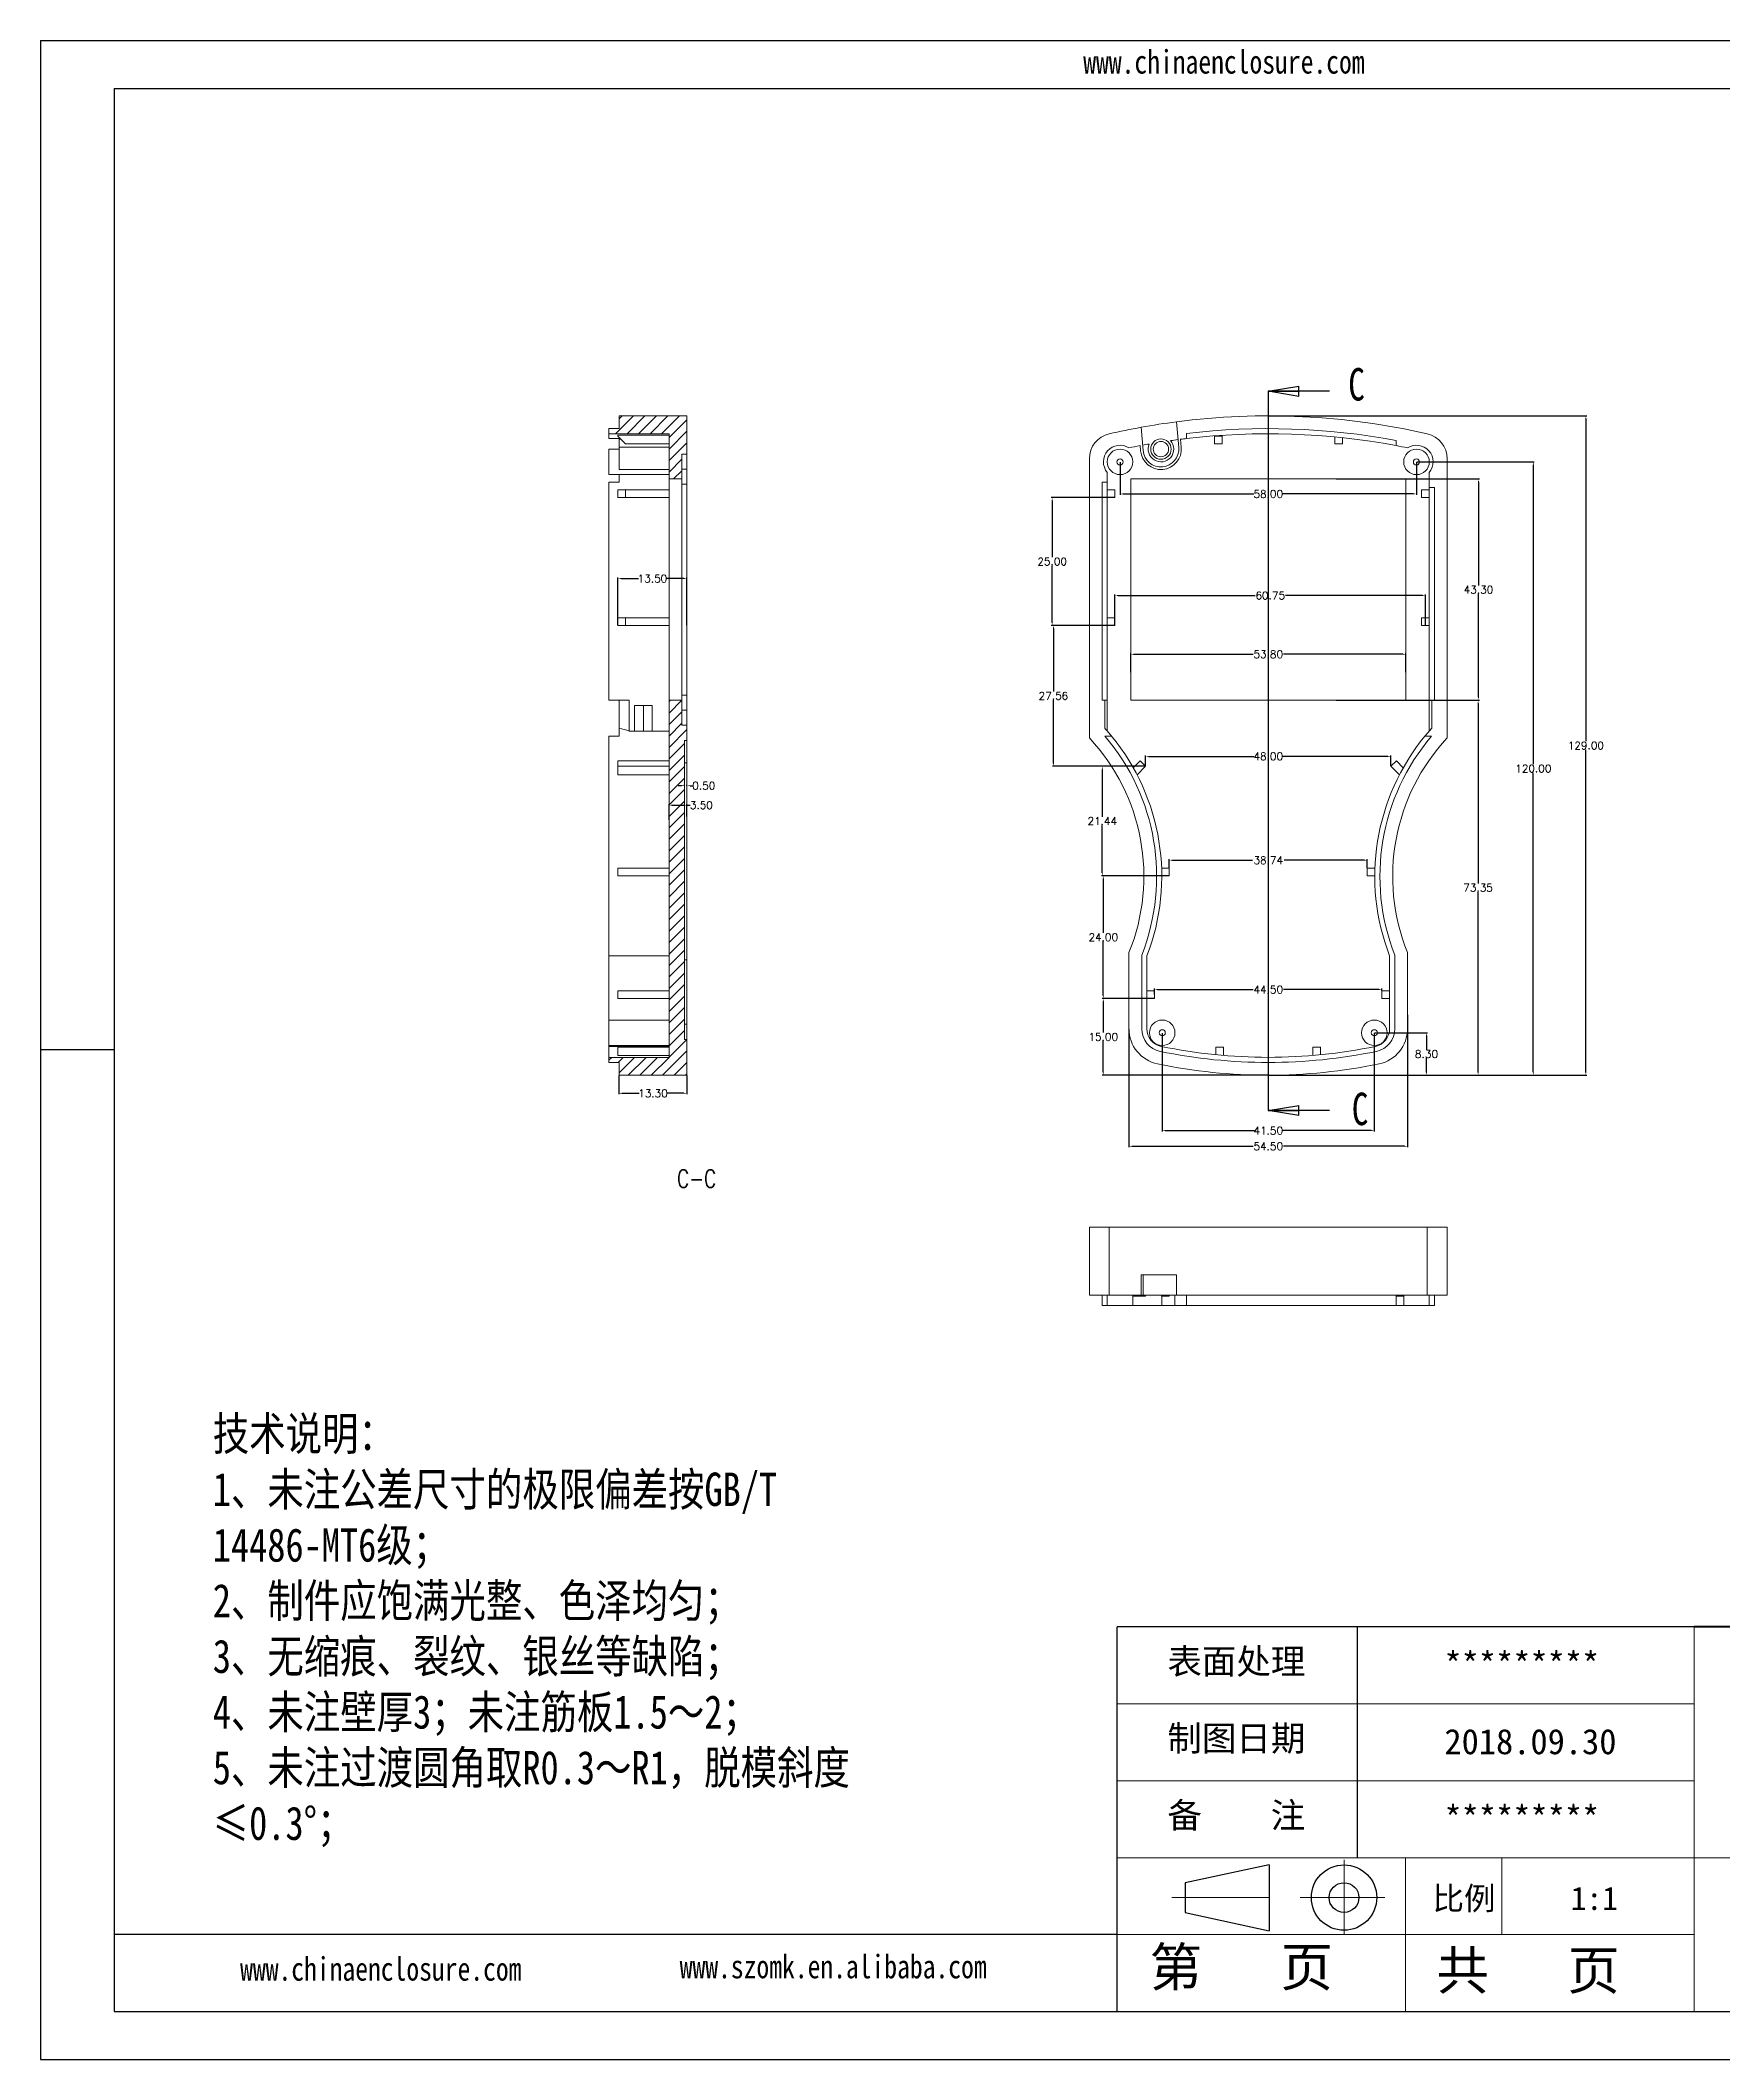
# Model space of a CAD drawing. Header units: inches. Extents: x 1218 to 3351, y 665 to 1060.
# Drawn here: x 1218.2 to 1547.4, y 664.7 to 1059.8 of the extents above; entities that cross this region are included whole.
import ezdxf

# ---------------------------------------------------------------- set-up
doc = ezdxf.new("R2010")
doc.units = ezdxf.units.IN
doc.linetypes.add('CENTER2', pattern=[28.575, 19.05, -3.175, 3.175, -3.175])
doc.layers.add('文字', color=81, linetype='Continuous')
for name, color, linetype, lineweight in [('粗实线', 7, 'Continuous', 30), ('细实线', 3, 'Continuous', 9), ('细点划线', 2, 'CENTER2', 9)]:
    doc.layers.add(name, color=color, linetype=linetype, lineweight=lineweight)
doc.styles.add('SLDTEXTSTYLE0', font='TXT', dxfattribs={"width": 0.75})
doc.styles.add('SLDTEXTSTYLE3', font='TXT', dxfattribs={"width": 0.75, "bigfont": 'bigfont'})
doc.styles.get("Standard").update_dxf_attribs({"font": 'txt', "bigfont": 'gbcbig.shx'})
doc.styles.add('宋体', font='', dxfattribs={"width": 0.8, "height": 3.5})
doc.styles.get('宋体').set_extended_font_data('SimSun')
doc.dimstyles.new('2', dxfattribs={"dimtxt": 1.5, "dimasz": 0.6, "dimexe": 0.18, "dimexo": 0.0625, "dimgap": 0.09, "dimtad": 0, "dimtih": 1, "dimtoh": 1, "dimzin": 0, "dimdsep": 46, "dimtxsty": 'Standard', "dimcen": 0, "dimadec": 0, "dimazin": 2, "dimtfac": 1, "dimtofl": 0, "dimtmove": 0, "dimatfit": 3, "dimfxl": 1, "dimtolj": 1, "dimtzin": 0, "dimarcsym": 0})

# ---------------------------------------------------------------- blocks, each defined once
blk = doc.blocks.new('_CLOSED')
at = {"color": 0, "linetype": 'ByBlock', "lineweight": -2}
for p, q in [((-1, 0.166667), (0, 0)), ((-1, 0.166667), (-1, -0.166667)), ((0, 0), (-1, -0.166667)), ((0, 0), (-1, 0))]:
    blk.add_line(p, q, dxfattribs=at)
blk = doc.blocks.new('SW_NOTE_4')
at = {"color": 0, "linetype": 'Continuous', "lineweight": 0, "insert": (22.23, 5.8), "char_height": 3.5, "attachment_point": 2, "style": 'SLDTEXTSTYLE3'}
blk.add_mtext('C-C', dxfattribs=at)
blk = doc.blocks.new('*D291')
at = {"color": 0, "lineweight": -2}
for p, q in [((1471.79, 930.66), (1499.73, 930.66)), ((1499.55, 930.06), (1499.55, 894.82)), ((1499.55, 857.91), (1499.55, 893.14)), ((1458.55, 857.31), (1499.73, 857.31))]:
    blk.add_line(p, q, dxfattribs=at)
at = {"color": 0}
for points in [[(1499.45, 930.06), (1499.65, 930.06), (1499.55, 930.66)], [(1499.45, 857.91), (1499.65, 857.91), (1499.55, 857.31)]]:
    blk.add_solid(points, dxfattribs=at)
at = {"layer": 'Defpoints', "color": 0}
for p in [(1471.73, 930.66), (1499.55, 930.66), (1458.49, 857.31)]:
    blk.add_point(p, dxfattribs=at)
at = {"color": 0, "insert": (1499.55, 893.98), "char_height": 1.5, "attachment_point": 5}
blk.add_mtext('\\A1;73.35', dxfattribs=at)
blk = doc.blocks.new('*D292')
at = {"color": 0, "lineweight": -2}
for p, q in [((1479.3, 865.61), (1489.63, 865.61)), ((1489.45, 865.01), (1489.45, 862.3)), ((1458.55, 857.31), (1489.63, 857.31)), ((1489.45, 857.91), (1489.45, 860.62))]:
    blk.add_line(p, q, dxfattribs=at)
at = {"color": 0}
for points in [[(1489.35, 865.01), (1489.55, 865.01), (1489.45, 865.61)], [(1489.35, 857.91), (1489.55, 857.91), (1489.45, 857.31)]]:
    blk.add_solid(points, dxfattribs=at)
at = {"layer": 'Defpoints', "color": 0}
for p in [(1479.24, 865.61), (1489.45, 865.61), (1458.49, 857.31)]:
    blk.add_point(p, dxfattribs=at)
at = {"color": 0, "insert": (1489.45, 861.46), "char_height": 1.5, "attachment_point": 5}
blk.add_mtext('\\A1;8.30', dxfattribs=at)
blk = doc.blocks.new('*D293')
at = {"color": 0, "lineweight": -2}
for p, q in [((1471.79, 973.96), (1499.8, 973.96)), ((1499.62, 973.36), (1499.62, 953.15)), ((1499.62, 931.26), (1499.62, 951.47)), ((1471.79, 930.66), (1499.8, 930.66))]:
    blk.add_line(p, q, dxfattribs=at)
at = {"color": 0}
for points in [[(1499.52, 973.36), (1499.72, 973.36), (1499.62, 973.96)], [(1499.52, 931.26), (1499.72, 931.26), (1499.62, 930.66)]]:
    blk.add_solid(points, dxfattribs=at)
at = {"layer": 'Defpoints', "color": 0}
for p in [(1471.73, 973.96), (1499.62, 973.96), (1471.73, 930.66)]:
    blk.add_point(p, dxfattribs=at)
at = {"color": 0, "insert": (1499.62, 952.31), "char_height": 1.5, "attachment_point": 5}
blk.add_mtext('\\A1;43.30', dxfattribs=at)
blk = doc.blocks.new('*D294')
at = {"color": 0, "lineweight": -2}
for p, q in [((1487.55, 977.31), (1510.53, 977.31)), ((1510.35, 976.71), (1510.35, 918.15)), ((1510.35, 857.91), (1510.35, 916.47)), ((1458.62, 857.31), (1510.53, 857.31))]:
    blk.add_line(p, q, dxfattribs=at)
at = {"color": 0}
for points in [[(1510.25, 976.71), (1510.45, 976.71), (1510.35, 977.31)], [(1510.25, 857.91), (1510.45, 857.91), (1510.35, 857.31)]]:
    blk.add_solid(points, dxfattribs=at)
at = {"layer": 'Defpoints', "color": 0}
for p in [(1487.49, 977.31), (1510.35, 977.31), (1458.55, 857.31)]:
    blk.add_point(p, dxfattribs=at)
at = {"color": 0, "insert": (1510.35, 917.31), "char_height": 1.5, "attachment_point": 5}
blk.add_mtext('\\A1;120.00', dxfattribs=at)
blk = doc.blocks.new('*D295')
at = {"color": 0, "lineweight": -2}
for p, q in [((1458.55, 986.31), (1520.81, 986.31)), ((1520.63, 985.71), (1520.63, 922.65)), ((1520.63, 857.91), (1520.63, 920.97)), ((1458.68, 857.31), (1520.81, 857.31))]:
    blk.add_line(p, q, dxfattribs=at)
at = {"color": 0}
for points in [[(1520.53, 985.71), (1520.73, 985.71), (1520.63, 986.31)], [(1520.53, 857.91), (1520.73, 857.91), (1520.63, 857.31)]]:
    blk.add_solid(points, dxfattribs=at)
at = {"layer": 'Defpoints', "color": 0}
for p in [(1458.49, 986.31), (1458.62, 857.31), (1520.63, 857.31)]:
    blk.add_point(p, dxfattribs=at)
at = {"color": 0, "insert": (1520.63, 921.81), "char_height": 1.5, "attachment_point": 5}
blk.add_mtext('\\A1;129.00', dxfattribs=at)
blk = doc.blocks.new('*D296')
at = {"color": 0, "lineweight": -2}
for p, q in [((1485.74, 869.15), (1485.74, 843.23)), ((1431.24, 866.32), (1431.24, 843.23)), ((1431.84, 843.41), (1455.53, 843.41)), ((1485.14, 843.41), (1461.46, 843.41))]:
    blk.add_line(p, q, dxfattribs=at)
at = {"color": 0}
for points in [[(1431.84, 843.51), (1431.84, 843.31), (1431.24, 843.41)], [(1485.14, 843.51), (1485.14, 843.31), (1485.74, 843.41)]]:
    blk.add_solid(points, dxfattribs=at)
at = {"layer": 'Defpoints', "color": 0}
for p in [(1485.74, 869.21), (1431.24, 866.39), (1485.74, 843.41)]:
    blk.add_point(p, dxfattribs=at)
at = {"color": 0, "insert": (1458.49, 843.41), "char_height": 1.5, "attachment_point": 5}
blk.add_mtext('\\A1;54.50', dxfattribs=at)
blk = doc.blocks.new('*D297')
at = {"color": 0, "lineweight": -2}
for p, q in [((1437.74, 865.54), (1437.74, 846.29)), ((1479.24, 865.54), (1479.24, 846.29)), ((1438.34, 846.47), (1455.78, 846.47)), ((1478.64, 846.47), (1461.21, 846.47))]:
    blk.add_line(p, q, dxfattribs=at)
at = {"color": 0}
for points in [[(1438.34, 846.57), (1438.34, 846.37), (1437.74, 846.47)], [(1478.64, 846.57), (1478.64, 846.37), (1479.24, 846.47)]]:
    blk.add_solid(points, dxfattribs=at)
at = {"layer": 'Defpoints', "color": 0}
for p in [(1437.74, 865.61), (1479.24, 865.61), (1479.24, 846.47)]:
    blk.add_point(p, dxfattribs=at)
at = {"color": 0, "insert": (1458.49, 846.47), "char_height": 1.5, "attachment_point": 5}
blk.add_mtext('\\A1;41.50', dxfattribs=at)
blk = doc.blocks.new('*D298')
at = {"color": 0, "lineweight": -2}
for p, q in [((1436.24, 873.12), (1436.24, 874.25)), ((1436.84, 874.07), (1455.53, 874.07)), ((1480.14, 874.07), (1461.46, 874.07)), ((1480.74, 873.87), (1480.74, 874.25))]:
    blk.add_line(p, q, dxfattribs=at)
at = {"color": 0}
for points in [[(1436.84, 874.17), (1436.84, 873.97), (1436.24, 874.07)], [(1480.14, 874.17), (1480.14, 873.97), (1480.74, 874.07)]]:
    blk.add_solid(points, dxfattribs=at)
at = {"layer": 'Defpoints', "color": 0}
for p in [(1436.24, 873.06), (1480.74, 874.07), (1480.74, 873.81)]:
    blk.add_point(p, dxfattribs=at)
at = {"color": 0, "insert": (1458.49, 874.07), "char_height": 1.5, "attachment_point": 5}
blk.add_mtext('\\A1;44.50', dxfattribs=at)
blk = doc.blocks.new('*D299')
at = {"color": 0, "lineweight": -2}
for p, q in [((1439.12, 897.87), (1439.12, 899.55)), ((1439.72, 899.37), (1455.4, 899.37)), ((1477.26, 899.37), (1461.58, 899.37)), ((1477.86, 897.87), (1477.86, 899.55))]:
    blk.add_line(p, q, dxfattribs=at)
at = {"color": 0}
for points in [[(1439.72, 899.47), (1439.72, 899.27), (1439.12, 899.37)], [(1477.26, 899.47), (1477.26, 899.27), (1477.86, 899.37)]]:
    blk.add_solid(points, dxfattribs=at)
at = {"layer": 'Defpoints', "color": 0}
for p in [(1439.12, 897.81), (1477.86, 899.37), (1477.86, 897.81)]:
    blk.add_point(p, dxfattribs=at)
at = {"color": 0, "insert": (1458.49, 899.37), "char_height": 1.5, "attachment_point": 5}
blk.add_mtext('\\A1;38.74', dxfattribs=at)
blk = doc.blocks.new('*D300')
at = {"color": 0, "lineweight": -2}
for p, q in [((1434.49, 917.81), (1434.49, 919.87)), ((1435.09, 919.69), (1455.65, 919.69)), ((1481.89, 919.69), (1461.33, 919.69)), ((1482.49, 917.81), (1482.49, 919.87))]:
    blk.add_line(p, q, dxfattribs=at)
at = {"color": 0}
for points in [[(1435.09, 919.79), (1435.09, 919.59), (1434.49, 919.69)], [(1481.89, 919.79), (1481.89, 919.59), (1482.49, 919.69)]]:
    blk.add_solid(points, dxfattribs=at)
at = {"layer": 'Defpoints', "color": 0}
for p in [(1434.49, 917.75), (1482.49, 919.69), (1482.49, 917.75)]:
    blk.add_point(p, dxfattribs=at)
at = {"color": 0, "insert": (1458.49, 919.69), "char_height": 1.5, "attachment_point": 5}
blk.add_mtext('\\A1;48.00', dxfattribs=at)
blk = doc.blocks.new('*D301')
at = {"color": 0, "lineweight": -2}
for p, q in [((1431.59, 936.15), (1431.59, 939.85)), ((1432.19, 939.67), (1455.53, 939.67)), ((1484.79, 939.67), (1461.46, 939.67)), ((1485.39, 936.15), (1485.39, 939.85))]:
    blk.add_line(p, q, dxfattribs=at)
at = {"color": 0}
for points in [[(1432.19, 939.77), (1432.19, 939.57), (1431.59, 939.67)], [(1484.79, 939.77), (1484.79, 939.57), (1485.39, 939.67)]]:
    blk.add_solid(points, dxfattribs=at)
at = {"layer": 'Defpoints', "color": 0}
for p in [(1485.39, 939.67), (1431.59, 936.09), (1485.39, 936.09)]:
    blk.add_point(p, dxfattribs=at)
at = {"color": 0, "insert": (1458.49, 939.67), "char_height": 1.5, "attachment_point": 5}
blk.add_mtext('\\A1;53.80', dxfattribs=at)
blk = doc.blocks.new('*D302')
at = {"color": 0, "lineweight": -2}
for p, q in [((1428.49, 945.37), (1428.49, 951.34)), ((1429.09, 951.16), (1455.9, 951.16)), ((1488.64, 951.16), (1461.83, 951.16)), ((1489.24, 945.37), (1489.24, 951.34))]:
    blk.add_line(p, q, dxfattribs=at)
at = {"color": 0}
for points in [[(1429.09, 951.26), (1429.09, 951.06), (1428.49, 951.16)], [(1488.64, 951.26), (1488.64, 951.06), (1489.24, 951.16)]]:
    blk.add_solid(points, dxfattribs=at)
at = {"layer": 'Defpoints', "color": 0}
for p in [(1489.24, 951.16), (1428.49, 945.31), (1489.24, 945.31)]:
    blk.add_point(p, dxfattribs=at)
at = {"color": 0, "insert": (1458.87, 951.16), "char_height": 1.5, "attachment_point": 5}
blk.add_mtext('\\A1;60.75', dxfattribs=at)
blk = doc.blocks.new('*D303')
at = {"color": 0, "lineweight": -2}
for p, q in [((1429.49, 977.24), (1429.49, 970.85)), ((1487.49, 977.24), (1487.49, 970.85)), ((1430.09, 971.03), (1455.65, 971.03)), ((1486.89, 971.03), (1461.33, 971.03))]:
    blk.add_line(p, q, dxfattribs=at)
at = {"color": 0}
for points in [[(1430.09, 971.13), (1430.09, 970.93), (1429.49, 971.03)], [(1486.89, 971.13), (1486.89, 970.93), (1487.49, 971.03)]]:
    blk.add_solid(points, dxfattribs=at)
at = {"layer": 'Defpoints', "color": 0}
for p in [(1429.49, 977.31), (1487.49, 977.31), (1487.49, 971.03)]:
    blk.add_point(p, dxfattribs=at)
at = {"color": 0, "insert": (1458.49, 971.03), "char_height": 1.5, "attachment_point": 5}
blk.add_mtext('\\A1;58.00', dxfattribs=at)
blk = doc.blocks.new('*D304')
at = {"color": 0, "lineweight": -2}
for p, q in [((1436.18, 872.31), (1426.02, 872.31)), ((1426.2, 871.71), (1426.2, 865.65)), ((1426.2, 857.91), (1426.2, 863.97)), ((1458.62, 857.31), (1426.02, 857.31))]:
    blk.add_line(p, q, dxfattribs=at)
at = {"color": 0}
for points in [[(1426.1, 871.71), (1426.3, 871.71), (1426.2, 872.31)], [(1426.1, 857.91), (1426.3, 857.91), (1426.2, 857.31)]]:
    blk.add_solid(points, dxfattribs=at)
at = {"layer": 'Defpoints', "color": 0}
for p in [(1426.2, 872.31), (1436.24, 872.31), (1458.68, 857.31)]:
    blk.add_point(p, dxfattribs=at)
at = {"color": 0, "insert": (1426.2, 864.81), "char_height": 1.5, "attachment_point": 5}
blk.add_mtext('\\A1;15.00', dxfattribs=at)
blk = doc.blocks.new('*D305')
at = {"color": 0, "lineweight": -2}
for p, q in [((1439.06, 896.31), (1426.02, 896.31)), ((1426.2, 895.71), (1426.2, 885.15)), ((1426.2, 872.91), (1426.2, 883.47)), ((1436.18, 872.31), (1426.02, 872.31))]:
    blk.add_line(p, q, dxfattribs=at)
at = {"color": 0}
for points in [[(1426.1, 895.71), (1426.3, 895.71), (1426.2, 896.31)], [(1426.1, 872.91), (1426.3, 872.91), (1426.2, 872.31)]]:
    blk.add_solid(points, dxfattribs=at)
at = {"layer": 'Defpoints', "color": 0}
for p in [(1426.2, 896.31), (1439.12, 896.31), (1436.24, 872.31)]:
    blk.add_point(p, dxfattribs=at)
at = {"color": 0, "insert": (1426.2, 884.31), "char_height": 1.5, "attachment_point": 5}
blk.add_mtext('\\A1;24.00', dxfattribs=at)
blk = doc.blocks.new('*D306')
at = {"color": 0, "lineweight": -2}
for p, q in [((1434.43, 917.75), (1425.84, 917.75)), ((1426.02, 917.15), (1426.02, 907.87)), ((1426.02, 896.91), (1426.02, 906.19)), ((1439.06, 896.31), (1425.84, 896.31))]:
    blk.add_line(p, q, dxfattribs=at)
at = {"color": 0}
for points in [[(1425.92, 917.15), (1426.12, 917.15), (1426.02, 917.75)], [(1425.92, 896.91), (1426.12, 896.91), (1426.02, 896.31)]]:
    blk.add_solid(points, dxfattribs=at)
at = {"layer": 'Defpoints', "color": 0}
for p in [(1426.02, 917.75), (1434.49, 917.75), (1439.12, 896.31)]:
    blk.add_point(p, dxfattribs=at)
at = {"color": 0, "insert": (1426.02, 907.03), "char_height": 1.5, "attachment_point": 5}
blk.add_mtext('\\A1;21.44', dxfattribs=at)
blk = doc.blocks.new('*D307')
at = {"color": 0, "lineweight": -2}
for p, q in [((1428.43, 945.31), (1416.28, 945.31)), ((1416.46, 944.71), (1416.46, 932.37)), ((1416.46, 918.35), (1416.46, 930.69)), ((1434.43, 917.75), (1416.28, 917.75))]:
    blk.add_line(p, q, dxfattribs=at)
at = {"color": 0}
for points in [[(1416.36, 944.71), (1416.56, 944.71), (1416.46, 945.31)], [(1416.36, 918.35), (1416.56, 918.35), (1416.46, 917.75)]]:
    blk.add_solid(points, dxfattribs=at)
at = {"layer": 'Defpoints', "color": 0}
for p in [(1416.46, 945.31), (1428.49, 945.31), (1434.49, 917.75)]:
    blk.add_point(p, dxfattribs=at)
at = {"color": 0, "insert": (1416.46, 931.53), "char_height": 1.5, "attachment_point": 5}
blk.add_mtext('\\A1;27.56', dxfattribs=at)
blk = doc.blocks.new('*D308')
at = {"color": 0, "lineweight": -2}
for p, q in [((1428.43, 970.31), (1416.03, 970.31)), ((1416.21, 969.71), (1416.21, 958.65)), ((1416.21, 945.91), (1416.21, 956.97)), ((1428.43, 945.31), (1416.03, 945.31))]:
    blk.add_line(p, q, dxfattribs=at)
at = {"color": 0}
for points in [[(1416.11, 969.71), (1416.31, 969.71), (1416.21, 970.31)], [(1416.11, 945.91), (1416.31, 945.91), (1416.21, 945.31)]]:
    blk.add_solid(points, dxfattribs=at)
at = {"layer": 'Defpoints', "color": 0}
for p in [(1416.21, 970.31), (1428.49, 970.31), (1428.49, 945.31)]:
    blk.add_point(p, dxfattribs=at)
at = {"color": 0, "insert": (1416.21, 957.81), "char_height": 1.5, "attachment_point": 5}
blk.add_mtext('\\A1;25.00', dxfattribs=at)
blk = doc.blocks.new('*D310')
at = {"color": 0, "lineweight": -2}
for p, q in [((1341.25, 907.25), (1341.25, 910.32)), ((1341.85, 910.14), (1344.15, 910.14)), ((1344.75, 907.92), (1344.75, 910.32)), ((1344.75, 910.14), (1345.35, 910.14))]:
    blk.add_line(p, q, dxfattribs=at)
at = {"color": 0}
for points in [[(1341.85, 910.24), (1341.85, 910.04), (1341.25, 910.14)], [(1344.15, 910.24), (1344.15, 910.04), (1344.75, 910.14)]]:
    blk.add_solid(points, dxfattribs=at)
at = {"layer": 'Defpoints', "color": 0}
for p in [(1344.75, 910.14), (1341.25, 907.19), (1344.75, 907.86)]:
    blk.add_point(p, dxfattribs=at)
at = {"color": 0, "insert": (1347.57, 910.14), "char_height": 1.5, "attachment_point": 5}
blk.add_mtext('\\A1;3.50', dxfattribs=at)
blk = doc.blocks.new('*D311')
at = {"color": 0, "lineweight": -2}
for p, q in [((1343.65, 913.95), (1343.05, 913.95)), ((1344.25, 913.91), (1344.25, 914.13)), ((1344.75, 913.91), (1344.75, 914.13)), ((1345.35, 913.95), (1345.95, 913.95))]:
    blk.add_line(p, q, dxfattribs=at)
at = {"color": 0}
for points in [[(1343.65, 914.05), (1343.65, 913.85), (1344.25, 913.95)], [(1345.35, 914.05), (1345.35, 913.85), (1344.75, 913.95)]]:
    blk.add_solid(points, dxfattribs=at)
at = {"layer": 'Defpoints', "color": 0}
for p in [(1344.25, 913.84), (1344.75, 913.95), (1344.75, 913.84)]:
    blk.add_point(p, dxfattribs=at)
at = {"color": 0, "insert": (1348.04, 913.95), "char_height": 1.5, "attachment_point": 5}
blk.add_mtext('\\A1;0.50', dxfattribs=at)
blk = doc.blocks.new('*D312')
at = {"color": 0, "lineweight": -2}
for p, q in [((1331.25, 945.37), (1331.25, 954.66)), ((1331.85, 954.48), (1335.29, 954.48)), ((1344.15, 954.48), (1340.72, 954.48)), ((1344.75, 945.37), (1344.75, 954.66))]:
    blk.add_line(p, q, dxfattribs=at)
at = {"color": 0}
for points in [[(1331.85, 954.58), (1331.85, 954.38), (1331.25, 954.48)], [(1344.15, 954.58), (1344.15, 954.38), (1344.75, 954.48)]]:
    blk.add_solid(points, dxfattribs=at)
at = {"layer": 'Defpoints', "color": 0}
for p in [(1344.75, 954.48), (1331.25, 945.31), (1344.75, 945.31)]:
    blk.add_point(p, dxfattribs=at)
at = {"color": 0, "insert": (1338, 954.48), "char_height": 1.5, "attachment_point": 5}
blk.add_mtext('\\A1;13.50', dxfattribs=at)
blk = doc.blocks.new('*D313')
at = {"color": 0, "lineweight": -2}
for p, q in [((1331.45, 857.24), (1331.45, 853.59)), ((1332.05, 853.77), (1335.39, 853.77)), ((1344.15, 853.77), (1340.82, 853.77)), ((1344.75, 857.24), (1344.75, 853.59))]:
    blk.add_line(p, q, dxfattribs=at)
at = {"color": 0}
for points in [[(1332.05, 853.87), (1332.05, 853.67), (1331.45, 853.77)], [(1344.15, 853.87), (1344.15, 853.67), (1344.75, 853.77)]]:
    blk.add_solid(points, dxfattribs=at)
at = {"layer": 'Defpoints', "color": 0}
for p in [(1331.45, 857.31), (1344.75, 857.31), (1344.75, 853.77)]:
    blk.add_point(p, dxfattribs=at)
at = {"color": 0, "insert": (1338.1, 853.77), "char_height": 1.5, "attachment_point": 5}
blk.add_mtext('\\A1;13.30', dxfattribs=at)

msp = doc.modelspace()

# ---------------------------------------------------------------- hatches: boundary and pattern name
at = {"linetype": 'Continuous', "lineweight": 0}
h = msp.add_hatch(dxfattribs=at)
h.set_pattern_fill('ANSI31', color=4, scale=0.5, style=0)
h.paths.add_polyline_path([(1329.454, 982.806), (1341.254, 982.806), (1341.254, 973.956), (1343.754, 973.956), (1343.754, 978.806), (1344.754, 978.806), (1344.754, 986.306), (1331.454, 986.306), (1331.454, 983.806), (1329.454, 983.806)], flags=0)
h = msp.add_hatch(dxfattribs=at)
h.set_pattern_fill('ANSI31', color=4, scale=0.5, style=0)
h.paths.add_polyline_path([(1343.754, 925.806), (1343.754, 930.656), (1341.254, 930.656), (1341.254, 860.806), (1329.454, 860.806), (1329.454, 859.806), (1331.454, 859.806), (1331.454, 857.306), (1344.754, 857.306), (1344.754, 864.306), (1344.254, 864.306), (1344.254, 922.806), (1344.754, 922.806), (1344.754, 925.806)], flags=0)

# ---------------------------------------------------------------- linework, layer by layer
for p, q in [((1218.241, 1059.766), (1776.948, 1059.766)), ((1218.241, 1059.766), (1218.241, 664.72)), ((1232.698, 1050.36), (1767.542, 1050.36)), ((1232.698, 1050.36), (1232.698, 674.126)), ((1232.698, 862.243), (1218.241, 862.243)), ((1218.241, 847.612), (1218.241, 664.72)), ((1541.802, 749.373), (1428.932, 749.373)), ((1428.932, 674.126), (1428.932, 749.373)), ((1475.961, 704.225), (1475.961, 749.373)), ((1428.932, 689.175), (1232.698, 689.175)), ((1232.698, 674.126), (1767.542, 674.126)), ((1218.241, 664.72), (1776.948, 664.72)), ((1218.241, 664.72), (1476.901, 664.72))]:
    msp.add_line(p, q)
at = {"color": 1}
msp.add_line((1458.49, 991.121), (1458.49, 850.401), dxfattribs=at)
at = {"color": 7, "linetype": 'Continuous', "lineweight": 30}
for p, q in [((1470.49, 991.121), (1458.49, 991.121)), ((1470.49, 850.401), (1458.49, 850.401))]:
    msp.add_line(p, q, dxfattribs=at)
at = {"color": 7, "linetype": 'Continuous', "lineweight": 15}
for p, q in [((1329.454, 982.806), (1329.454, 983.806)), ((1331.454, 983.806), (1329.454, 983.806)), ((1344.754, 986.306), (1331.454, 986.306)), ((1331.454, 983.806), (1331.454, 986.306)), ((1344.754, 978.806), (1344.754, 986.306)), ((1433.604, 984.07), (1434.004, 979.501)), ((1440.977, 980.111), (1440.537, 985.147)), ((1341.254, 982.806), (1329.454, 982.806)), ((1329.454, 982.806), (1329.454, 981.863)), ((1331.454, 981.863), (1329.454, 981.863)), ((1331.454, 979.806), (1329.454, 979.806)), ((1329.454, 977.306), (1329.454, 979.806)), ((1331.254, 982.509), (1341.254, 982.509)), ((1331.254, 982.306), (1331.254, 982.509)), ((1331.254, 982.306), (1332.754, 980.806)), ((1331.454, 981.863), (1331.454, 981.721)), ((1331.839, 981.721), (1331.454, 981.721)), ((1331.454, 980.155), (1331.454, 981.721)), ((1341.254, 980.155), (1331.454, 980.155)), ((1331.454, 975.806), (1331.454, 980.155)), ((1332.754, 980.806), (1341.254, 980.806)), ((1341.254, 973.956), (1341.254, 982.806)), ((1433.416, 980.477), (1433.506, 979.458)), ((1441.475, 980.155), (1441.338, 981.721)), ((1442.49, 981.863), (1442.49, 982.87)), ((1447.99, 982.401), (1447.99, 982.306)), ((1447.99, 982.306), (1449.49, 982.306)), ((1447.99, 980.806), (1447.99, 982.306)), ((1449.49, 980.806), (1447.99, 980.806)), ((1449.49, 982.306), (1449.49, 982.509)), ((1449.49, 982.306), (1449.49, 980.806)), ((1471.49, 980.806), (1471.49, 982.184)), ((1472.99, 980.806), (1471.49, 980.806)), ((1472.99, 982.032), (1472.99, 980.806)), ((1483.49, 981.508), (1483.49, 980.491)), ((1329.454, 974.806), (1329.454, 977.306)), ((1331.454, 975.806), (1341.254, 975.806)), ((1343.754, 978.806), (1344.754, 978.806)), ((1343.754, 978.806), (1343.754, 973.956)), ((1343.754, 975.885), (1344.754, 975.885)), ((1344.754, 975.885), (1344.754, 978.806)), ((1344.754, 972.951), (1344.754, 975.885)), ((1423.49, 977.921), (1423.49, 923.306)), ((1493.49, 923.306), (1493.49, 977.921)), ((1329.454, 974.806), (1341.254, 974.806)), ((1329.454, 973.306), (1329.454, 930.656)), ((1329.454, 973.306), (1331.454, 973.306)), ((1331.454, 974.806), (1331.454, 973.306)), ((1341.254, 973.956), (1343.754, 973.956)), ((1341.254, 973.956), (1341.254, 930.656)), ((1343.754, 930.656), (1343.754, 973.956)), ((1343.754, 972.951), (1344.754, 972.951)), ((1344.754, 931.661), (1344.754, 972.951)), ((1425.99, 973.306), (1425.99, 930.656)), ((1425.99, 973.306), (1426.99, 973.306)), ((1426.99, 975.23), (1426.99, 973.306)), ((1426.99, 973.306), (1426.99, 930.656)), ((1485.39, 973.956), (1431.59, 973.956)), ((1431.59, 973.956), (1431.59, 930.656)), ((1485.39, 930.656), (1485.39, 973.956)), ((1489.99, 972.306), (1489.99, 975.23)), ((1489.99, 930.656), (1489.99, 972.306)), ((1489.99, 972.306), (1490.99, 972.306)), ((1490.99, 930.656), (1490.99, 972.306)), ((1331.254, 971.806), (1331.254, 970.306)), ((1331.254, 971.806), (1332.754, 971.806)), ((1332.754, 970.306), (1331.254, 970.306)), ((1332.754, 971.806), (1332.754, 970.306)), ((1332.754, 971.806), (1341.254, 971.806)), ((1332.754, 970.306), (1341.254, 970.306)), ((1426.99, 971.806), (1428.49, 971.806)), ((1428.49, 970.306), (1426.99, 970.306)), ((1428.49, 971.806), (1428.49, 970.306)), ((1488.49, 970.306), (1488.49, 971.806)), ((1488.49, 971.806), (1489.99, 971.806)), ((1489.99, 970.306), (1488.49, 970.306)), ((1331.254, 946.806), (1331.254, 945.306)), ((1331.254, 946.806), (1332.754, 946.806)), ((1332.754, 945.306), (1331.254, 945.306)), ((1332.754, 946.806), (1332.754, 945.306)), ((1332.754, 946.806), (1341.254, 946.806)), ((1332.754, 945.306), (1341.254, 945.306)), ((1426.99, 946.806), (1428.49, 946.806)), ((1428.49, 945.306), (1426.99, 945.306)), ((1428.49, 946.806), (1428.49, 945.306)), ((1488.49, 945.306), (1488.49, 946.806)), ((1488.49, 946.806), (1489.99, 946.806)), ((1489.99, 945.306), (1488.49, 945.306)), ((1333.454, 930.656), (1329.454, 930.656)), ((1331.454, 925.214), (1331.454, 930.656)), ((1333.454, 930.656), (1333.454, 924.651)), ((1334.454, 929.651), (1337.954, 929.651)), ((1334.454, 924.651), (1334.454, 929.651)), ((1336.222, 924.651), (1336.222, 929.651)), ((1337.954, 929.651), (1337.954, 924.651)), ((1341.254, 860.806), (1341.254, 930.656)), ((1343.754, 930.656), (1341.254, 930.656)), ((1343.754, 931.661), (1344.754, 931.661)), ((1343.754, 930.656), (1343.754, 925.806)), ((1343.754, 928.728), (1344.754, 928.728)), ((1344.754, 928.728), (1344.754, 931.661)), ((1344.754, 925.806), (1344.754, 928.728)), ((1426.99, 930.656), (1425.99, 930.656)), ((1426.49, 925.214), (1426.49, 930.656)), ((1426.99, 930.656), (1426.99, 924.651)), ((1431.59, 930.656), (1485.39, 930.656)), ((1490.99, 930.656), (1489.99, 930.656)), ((1489.99, 924.651), (1489.99, 930.656)), ((1490.49, 930.656), (1490.49, 925.214)), ((1331.454, 925.214), (1331.454, 923.656)), ((1333.454, 924.651), (1334.454, 924.651)), ((1337.954, 924.651), (1334.454, 924.651)), ((1337.954, 924.651), (1341.254, 924.651)), ((1344.754, 925.806), (1343.754, 925.806)), ((1344.754, 922.806), (1344.754, 925.806)), ((1329.454, 923.656), (1331.454, 923.656)), ((1329.454, 923.656), (1329.454, 880.639)), ((1344.254, 922.806), (1344.754, 922.806)), ((1344.254, 922.806), (1344.254, 864.306)), ((1344.754, 918.398), (1344.754, 922.806)), ((1426.528, 923.656), (1427.832, 923.656)), ((1489.148, 923.656), (1490.453, 923.656)), ((1331.254, 917.746), (1331.254, 918.806)), ((1331.254, 918.806), (1341.254, 918.806)), ((1331.254, 917.746), (1341.254, 917.746)), ((1331.254, 916.078), (1331.254, 917.746)), ((1344.254, 918.398), (1344.754, 918.398)), ((1344.754, 879.91), (1344.754, 918.398)), ((1433.43, 918.806), (1432.079, 917.455)), ((1432.823, 916.078), (1434.49, 917.746)), ((1434.49, 917.746), (1433.43, 918.806)), ((1482.49, 917.746), (1483.551, 918.806)), ((1484.158, 916.078), (1482.49, 917.746)), ((1483.551, 918.806), (1484.902, 917.455)), ((1331.254, 916.078), (1341.254, 916.078)), ((1331.254, 896.306), (1331.254, 897.806)), ((1331.254, 897.806), (1341.254, 897.806)), ((1439.121, 897.806), (1437.621, 897.806)), ((1439.121, 896.306), (1439.121, 897.806)), ((1477.86, 897.806), (1479.36, 897.806)), ((1477.86, 896.306), (1477.86, 897.806)), ((1331.254, 896.306), (1341.254, 896.306)), ((1437.65, 896.306), (1439.121, 896.306)), ((1479.331, 896.306), (1477.86, 896.306)), ((1431.24, 881.306), (1431.24, 866.386)), ((1485.74, 866.386), (1485.74, 881.306)), ((1329.454, 880.639), (1341.254, 880.639)), ((1329.454, 880.639), (1329.454, 868.106)), ((1344.254, 879.91), (1344.754, 879.91)), ((1344.754, 867.306), (1344.754, 879.91)), ((1433.74, 880.827), (1433.74, 866.386)), ((1434.74, 880.639), (1434.74, 866.386)), ((1482.24, 866.386), (1482.24, 880.639)), ((1483.24, 866.386), (1483.24, 880.827)), ((1331.254, 872.306), (1331.254, 873.806)), ((1331.254, 873.806), (1341.254, 873.806)), ((1436.24, 873.806), (1434.74, 873.806)), ((1436.24, 872.306), (1436.24, 873.806)), ((1480.74, 872.306), (1480.74, 873.806)), ((1480.74, 873.806), (1482.24, 873.806)), ((1331.254, 872.306), (1341.254, 872.306)), ((1434.74, 872.306), (1436.24, 872.306)), ((1482.24, 872.306), (1480.74, 872.306)), ((1341.254, 868.106), (1329.454, 868.106)), ((1329.454, 865.606), (1329.454, 868.106)), ((1329.454, 863.106), (1329.454, 865.606)), ((1344.254, 867.306), (1344.754, 867.306)), ((1344.754, 864.306), (1344.754, 867.306)), ((1329.454, 863.106), (1341.254, 863.106)), ((1329.454, 863.106), (1329.454, 862.959)), ((1329.454, 862.959), (1341.254, 862.959)), ((1329.454, 862.959), (1329.454, 860.806)), ((1331.254, 861.178), (1331.254, 862.817)), ((1331.254, 862.817), (1341.254, 862.817)), ((1344.754, 864.306), (1344.254, 864.306)), ((1344.754, 857.306), (1344.754, 864.306)), ((1449.74, 862.817), (1448.24, 862.817)), ((1448.24, 862.817), (1448.24, 861.317)), ((1449.74, 861.178), (1449.74, 862.817)), ((1468.74, 862.817), (1467.24, 862.817)), ((1467.24, 862.817), (1467.24, 861.178)), ((1468.74, 861.317), (1468.74, 862.817)), ((1329.454, 859.806), (1329.454, 860.806)), ((1329.454, 860.806), (1341.254, 860.806)), ((1329.454, 859.806), (1331.454, 859.806)), ((1331.254, 861.178), (1341.254, 861.178)), ((1331.454, 857.306), (1331.454, 859.806)), ((1331.454, 857.306), (1344.754, 857.306)), ((1423.49, 814.263), (1423.49, 827.563)), ((1423.49, 827.563), (1427.376, 827.563)), ((1427.376, 827.563), (1427.376, 814.263)), ((1489.605, 827.563), (1427.376, 827.563)), ((1489.605, 814.263), (1489.605, 827.563)), ((1489.605, 827.563), (1493.49, 827.563)), ((1493.49, 827.563), (1493.49, 814.263)), ((1440.537, 818.263), (1433.604, 818.263)), ((1433.604, 814.263), (1433.604, 818.263)), ((1440.537, 818.263), (1440.537, 814.263)), ((1427.376, 814.263), (1423.49, 814.263)), ((1425.99, 812.263), (1425.99, 814.263)), ((1426.99, 814.263), (1426.99, 812.263)), ((1426.99, 812.263), (1426.99, 814.263)), ((1433.604, 814.263), (1427.376, 814.263)), ((1431.99, 812.263), (1431.99, 814.263)), ((1432.079, 814.063), (1432.079, 814.263)), ((1433.43, 814.063), (1432.079, 814.063)), ((1433.43, 814.063), (1433.43, 814.263)), ((1434.49, 814.063), (1433.43, 814.063)), ((1433.604, 814.263), (1434.004, 814.263)), ((1440.537, 814.263), (1434.004, 814.263)), ((1434.49, 814.063), (1434.49, 814.263)), ((1437.621, 814.063), (1437.621, 814.263)), ((1439.121, 814.063), (1437.621, 814.063)), ((1437.65, 812.263), (1437.65, 814.063)), ((1439.121, 814.063), (1439.121, 814.263)), ((1440.24, 812.263), (1440.24, 814.263)), ((1489.605, 814.263), (1440.537, 814.263)), ((1442.49, 814.263), (1442.49, 812.263)), ((1483.49, 812.263), (1483.49, 814.263)), ((1483.49, 814.063), (1483.551, 814.063)), ((1483.551, 814.063), (1483.551, 814.263)), ((1483.551, 814.063), (1484.902, 814.063)), ((1484.902, 814.063), (1484.902, 814.263)), ((1484.99, 814.263), (1484.99, 812.263)), ((1493.49, 814.263), (1489.605, 814.263)), ((1489.99, 812.263), (1489.99, 814.263)), ((1489.99, 814.263), (1489.99, 812.263)), ((1490.99, 814.263), (1490.99, 812.263)), ((1425.99, 812.263), (1426.99, 812.263)), ((1431.99, 812.263), (1426.99, 812.263)), ((1431.99, 812.263), (1437.65, 812.263)), ((1440.24, 812.263), (1437.65, 812.263)), ((1440.24, 812.263), (1442.49, 812.263)), ((1483.49, 812.263), (1442.49, 812.263)), ((1483.49, 812.263), (1484.99, 812.263)), ((1484.99, 812.263), (1489.99, 812.263)), ((1489.99, 812.263), (1490.99, 812.263))]:
    msp.add_line(p, q, dxfattribs=at)
at = {"color": 8, "linetype": 'Continuous', "lineweight": 15}
msp.add_line((1434.004, 818.263), (1434.004, 814.263), dxfattribs=at)
at = {"color": 7, "linetype": 'Continuous', "lineweight": 15}
for centre, radius in [((1429.49, 977.306), 2.5), ((1437.49, 979.806), 2), ((1437.49, 979.806), 1.5), ((1487.49, 977.306), 2.5), ((1429.49, 977.306), 0.6), ((1487.49, 977.306), 0.6), ((1437.74, 865.606), 2.5), ((1437.74, 865.606), 0.6), ((1479.24, 865.606), 2.5), ((1479.24, 865.606), 0.6)]:
    msp.add_circle(centre, radius, dxfattribs=at)
for centre, radius, start, end in [((1458.49, 846.708), 139.598, 100.26911, 102.87858), ((1458.49, 846.708), 139.598, 97.38934, 100.26911), ((1458.49, 846.708), 139.598, 77.12142, 97.38934), ((1458.49, 846.708), 137.098, 79.49327, 96.70196), ((1428.49, 977.921), 5, 102.87858, 180), ((1429.49, 977.306), 3.25, 57.55624, 219.71514), ((1458.49, 846.708), 136.098, 100.61648, 101.55278), ((1437.49, 979.806), 4, 185, 5), ((1458.49, 846.708), 136.098, 99.85543, 100.40501), ((1437.49, 979.806), 3.5, 185, 5), ((1437.49, 979.806), 2.5, 156.63256, 41.29967), ((1458.49, 846.708), 136.098, 97.45082, 98.07679), ((1458.49, 846.708), 136.098, 96.75143, 97.24015), ((1458.49, 846.708), 136.098, 79.41518, 96.75143), ((1458.49, 846.708), 136.098, 78.44722, 79.41518), ((1487.49, 977.306), 3.25, 320.28486, 122.44376), ((1488.49, 977.921), 5, 0, 77.12142), ((1394.428, 896.229), 43.222, 39.38878, 42.11413), ((1522.553, 896.229), 43.222, 137.88587, 140.61122), ((1394.428, 896.229), 39.722, 337.93443, 42.97524), ((1394.428, 896.229), 42.222, 338.6056, 40.51211), ((1394.428, 896.229), 43.222, 338.85742, 39.38878), ((1522.553, 896.229), 43.222, 140.61122, 201.14258), ((1522.553, 896.229), 42.222, 139.48789, 201.3944), ((1522.553, 896.229), 39.722, 137.02476, 202.06557), ((1438.24, 866.386), 7, 180, 258.27123), ((1438.24, 866.386), 4.5, 180, 258.27123), ((1438.24, 866.386), 3.5, 180, 258.27123), ((1478.74, 866.386), 3.5, 281.72877, 0), ((1478.74, 866.386), 4.5, 281.72877, 0), ((1478.74, 866.386), 7, 281.72877, 0), ((1458.49, 963.923), 104.117, 258.27123, 281.72877), ((1458.49, 963.923), 103.117, 258.27123, 281.72877), ((1458.49, 963.923), 106.617, 258.27123, 281.72877)]:
    msp.add_arc(centre, radius, start, end, dxfattribs=at)
msp.add_ellipse((1203.204, 896.229), major_axis=(172.888, 0), ratio=0.25, start_param=0.7176112, end_param=0.7350302, dxfattribs=at)
at = {"layer": '粗实线', "color": 7, "lineweight": 40}
msp.add_line((1767.542, 749.373), (1541.802, 749.373), dxfattribs=at)
at = {"layer": '粗实线', "color": 7}
for p, q in [((1458.675, 702.817), (1442.231, 699.331)), ((1442.231, 699.331), (1442.231, 693.516)), ((1458.675, 702.817), (1458.675, 689.929)), ((1442.231, 693.516), (1458.675, 689.929))]:
    msp.add_line(p, q, dxfattribs=at)
for radius in [6.393, 2.908]:
    msp.add_circle((1473.31, 696.424), radius, dxfattribs=at)
at = {"layer": '细实线', "color": 7}
for p, q in [((1541.802, 749.373), (1541.802, 674.126)), ((1541.802, 734.323), (1428.932, 734.323)), ((1541.802, 719.274), (1428.932, 719.274)), ((1767.542, 704.225), (1428.932, 704.225)), ((1485.367, 704.225), (1485.367, 674.126)), ((1504.178, 704.225), (1504.178, 689.175)), ((1541.802, 689.175), (1428.932, 689.175))]:
    msp.add_line(p, q, dxfattribs=at)
at = {"layer": '细点划线', "color": 7}
for p, q in [((1473.31, 703.783), (1473.31, 689.175)), ((1439.609, 696.424), (1459.934, 696.424)), ((1464.76, 696.424), (1481.283, 696.424))]:
    msp.add_line(p, q, dxfattribs=at)

# ---------------------------------------------------------------- block references
at = {"color": 7, "linetype": 'Continuous', "lineweight": 30, "xscale": 6, "yscale": 6, "rotation": 180}
for p in [(1458.49, 991.121), (1458.49, 850.401)]:
    msp.add_blockref('_CLOSED', p, dxfattribs=at)
at = {"color": 7, "linetype": 'Continuous', "lineweight": 0}
msp.add_blockref('SW_NOTE_4', (1324.409, 833.021), dxfattribs=at)

# ---------------------------------------------------------------- texts
at = {"color": 7, "linetype": 'Continuous', "char_height": 6.35, "attachment_point": 1, "style": 'SLDTEXTSTYLE0'}
for insert in [(1474.142, 995.658), (1474.828, 853.894)]:
    msp.add_mtext('C', dxfattribs=dict(at, insert=insert))
at = {"width": 2812.89994, "attachment_point": 1}
for s, insert, char_height in [('{\\fSimHei|b0|i0|c134|p49;表面处理}', (1438.747, 745.102), 4.94924), ('{\\fSimHei|b0|i0|c134|p49;*********}', (1492.954, 744.465), 4.94924), ('{\\fSimHei|b0|i0|c134|p49;制图日期}', (1438.747, 730.052), 4.94924), ('{\\fSimHei|b0|i0|c134|p49;2018.\\fSimHei|b0|i0|c0|p49;09\\fSimHei|b0|i0|c134|p49;.\\fSimHei|b0|i0|c0|p49;30}', (1492.954, 729.416), 4.949237), ('{\\fSimHei|b0|i0|c134|p49;备    注}', (1438.747, 715.003), 4.94924), ('{\\fSimHei|b0|i0|c134|p49;*********}', (1492.954, 714.367), 4.94924)]:
    msp.add_mtext(s, dxfattribs=dict(at, insert=insert, char_height=char_height))
at = {"layer": '文字', "color": 0, "attachment_point": 1, "style": '宋体'}
for s, insert, char_height, width in [('www.chinaenclosure.com', (1422.286, 1057.87), 4.59842, 80.78975), ('{\\H1.111x;技术说明：\\P1、未注公差尺寸的极限偏差按GB/T 14486-MT6级；\\P2、制件应饱满光整、色泽均匀；\\P3、无缩痕、裂纹、银丝等缺陷；\\P4、未注壁厚3；未注筋板1.5～2；\\P5、未注过渡圆角取R0.3～R1，脱模斜度≤0.3%%D；}', (1251.973, 790.451), 5.87866, 132.41322), ('www.chinaenclosure.com', (1257.319, 684.771), 4.59842, 80.78975), ('www.szomk.en.alibaba.com', (1343.329, 685.227), 4.59842, 80.78975)]:
    msp.add_mtext(s, dxfattribs=dict(at, insert=insert, char_height=char_height, width=width))
at = {"layer": '细实线', "color": 7, "attachment_point": 1}
for s, insert, char_height, width in [('{\\fSimSun|b0|i0|c134|p54;比例}', (1490.634, 698.525), 4.51481, 19.8186), ('{\\fSimSun|b0|i0|c134|p54;1:1}', (1517.676, 698.525), 4.51481, 19.8186), ('{\\fSimSun|b0|i0|c134|p54;第   页}', (1435.263, 686.589), 7.52468, 56.4351), ('{\\fSimSun|b0|i0|c134|p54; 共   页}', (1486.287, 685.949), 7.52468, 56.4351)]:
    msp.add_mtext(s, dxfattribs=dict(at, insert=insert, char_height=char_height, width=width))

# ---------------------------------------------------------------- dimensions: what is measured, and where the dimension line sits
for base, p1, p2, picture, middle in [((1520.631, 857.306), (1458.49, 986.306), (1458.615, 857.306), '*D295', (1520.631, 921.806)), ((1510.35, 977.306), (1458.553, 857.306), (1487.49, 977.306), '*D294', (1510.35, 917.306)), ((1416.206, 970.306), (1428.49, 945.306), (1428.49, 970.306), '*D308', (1416.206, 957.806)), ((1416.457, 945.306), (1434.49, 917.746), (1428.49, 945.306), '*D307', (1416.457, 931.526)), ((1499.545, 930.656), (1458.49, 857.306), (1471.73, 930.656), '*D291', (1499.545, 893.981)), ((1426.019, 917.746), (1439.121, 896.306), (1434.49, 917.746), '*D306', (1426.019, 907.026)), ((1426.199, 896.306), (1436.24, 872.306), (1439.121, 896.306), '*D305', (1426.199, 884.306)), ((1426.199, 872.306), (1458.678, 857.306), (1436.24, 872.306), '*D304', (1426.199, 864.806)), ((1489.453, 865.606), (1458.49, 857.306), (1479.24, 865.606), '*D292', (1489.453, 861.456))]:
    dim = msp.add_linear_dim(base=base, p1=p1, p2=p2, angle=90, dimstyle='2')
    dim.commit()
    dim.dimension.update_dxf_attribs({"geometry": picture, "text_midpoint": middle})
for base, p1, p2, picture, middle in [((1487.49, 971.031), (1429.49, 977.306), (1487.49, 977.306), '*D303', (1458.49, 971.031)), ((1344.754, 954.484), (1331.254, 945.306), (1344.754, 945.306), '*D312', (1338.004, 954.484)), ((1489.24, 951.165), (1428.49, 945.306), (1489.24, 945.306), '*D302', (1458.865, 951.165)), ((1485.39, 939.667), (1431.59, 936.092), (1485.39, 936.092), '*D301', (1458.49, 939.667)), ((1482.49, 919.686), (1434.49, 917.746), (1482.49, 917.746), '*D300', (1458.49, 919.686)), ((1344.754, 913.954), (1344.254, 913.845), (1344.754, 913.845), '*D311', (1348.044, 913.954)), ((1344.754, 910.141), (1341.254, 907.186), (1344.754, 907.856), '*D310', (1347.569, 910.141)), ((1477.86, 899.369), (1439.121, 897.806), (1477.86, 897.806), '*D299', (1458.49, 899.369)), ((1480.74, 874.07), (1436.24, 873.056), (1480.74, 873.806), '*D298', (1458.49, 874.07)), ((1485.74, 843.407), (1431.24, 866.386), (1485.74, 869.208), '*D296', (1458.49, 843.407)), ((1479.24, 846.466), (1437.74, 865.606), (1479.24, 865.606), '*D297', (1458.49, 846.466)), ((1344.754, 853.765), (1331.454, 857.306), (1344.754, 857.306), '*D313', (1338.104, 853.765))]:
    dim = msp.add_linear_dim(base=base, p1=p1, p2=p2, dimstyle='2')
    dim.commit()
    dim.dimension.update_dxf_attribs({"geometry": picture, "text_midpoint": middle})
dim = msp.add_linear_dim(base=(1499.623, 973.956), p1=(1471.73, 930.656), p2=(1471.73, 973.956), angle=90, dimstyle='2')
dim.commit()
dim.dimension.update_dxf_attribs({"geometry": '*D293', "text_midpoint": (1499.623, 952.306), "dimtype": 160})

doc.saveas('drawing.dxf')
